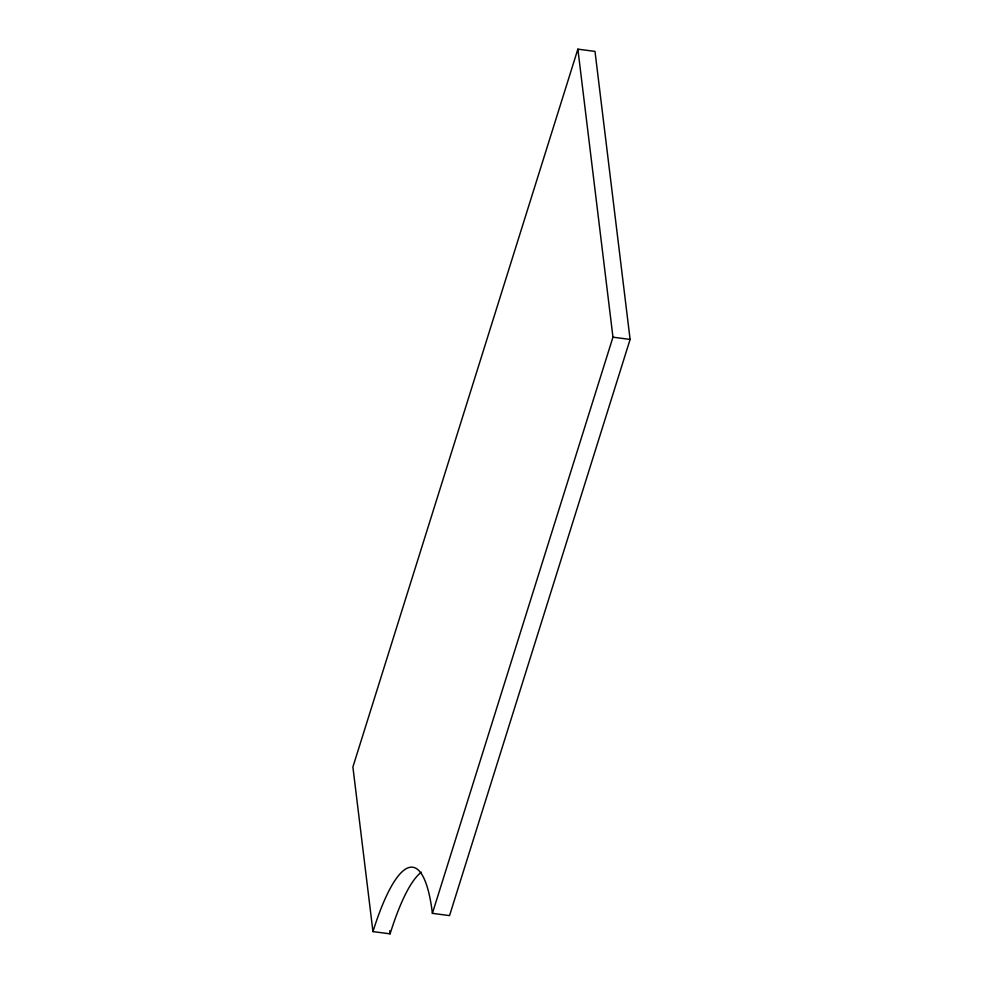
<?xml version="1.0" encoding="UTF-8"?>
<svg xmlns="http://www.w3.org/2000/svg" width="983" height="983" viewBox="0 0 983 983"><rect width="100%" height="100%" fill="white"/><g stroke="black" fill="none" stroke-linecap="round" stroke-linejoin="round"><path stroke-width="1.47" d="M372.962 931.601A189.461 40.18 -82.5 0 1 432.397 913.354L449.538 915.603L630.103 339.43L594.998 51.399L577.869 49.15L352.897 767.01L372.962 931.601L390.091 933.85A189.461 40.18 -82.5 0 1 421.388 872.191M432.397 913.354L612.962 337.169L577.869 49.15M612.962 337.169L630.103 339.43M389.723 930.803L390.091 933.85"/></g></svg>
